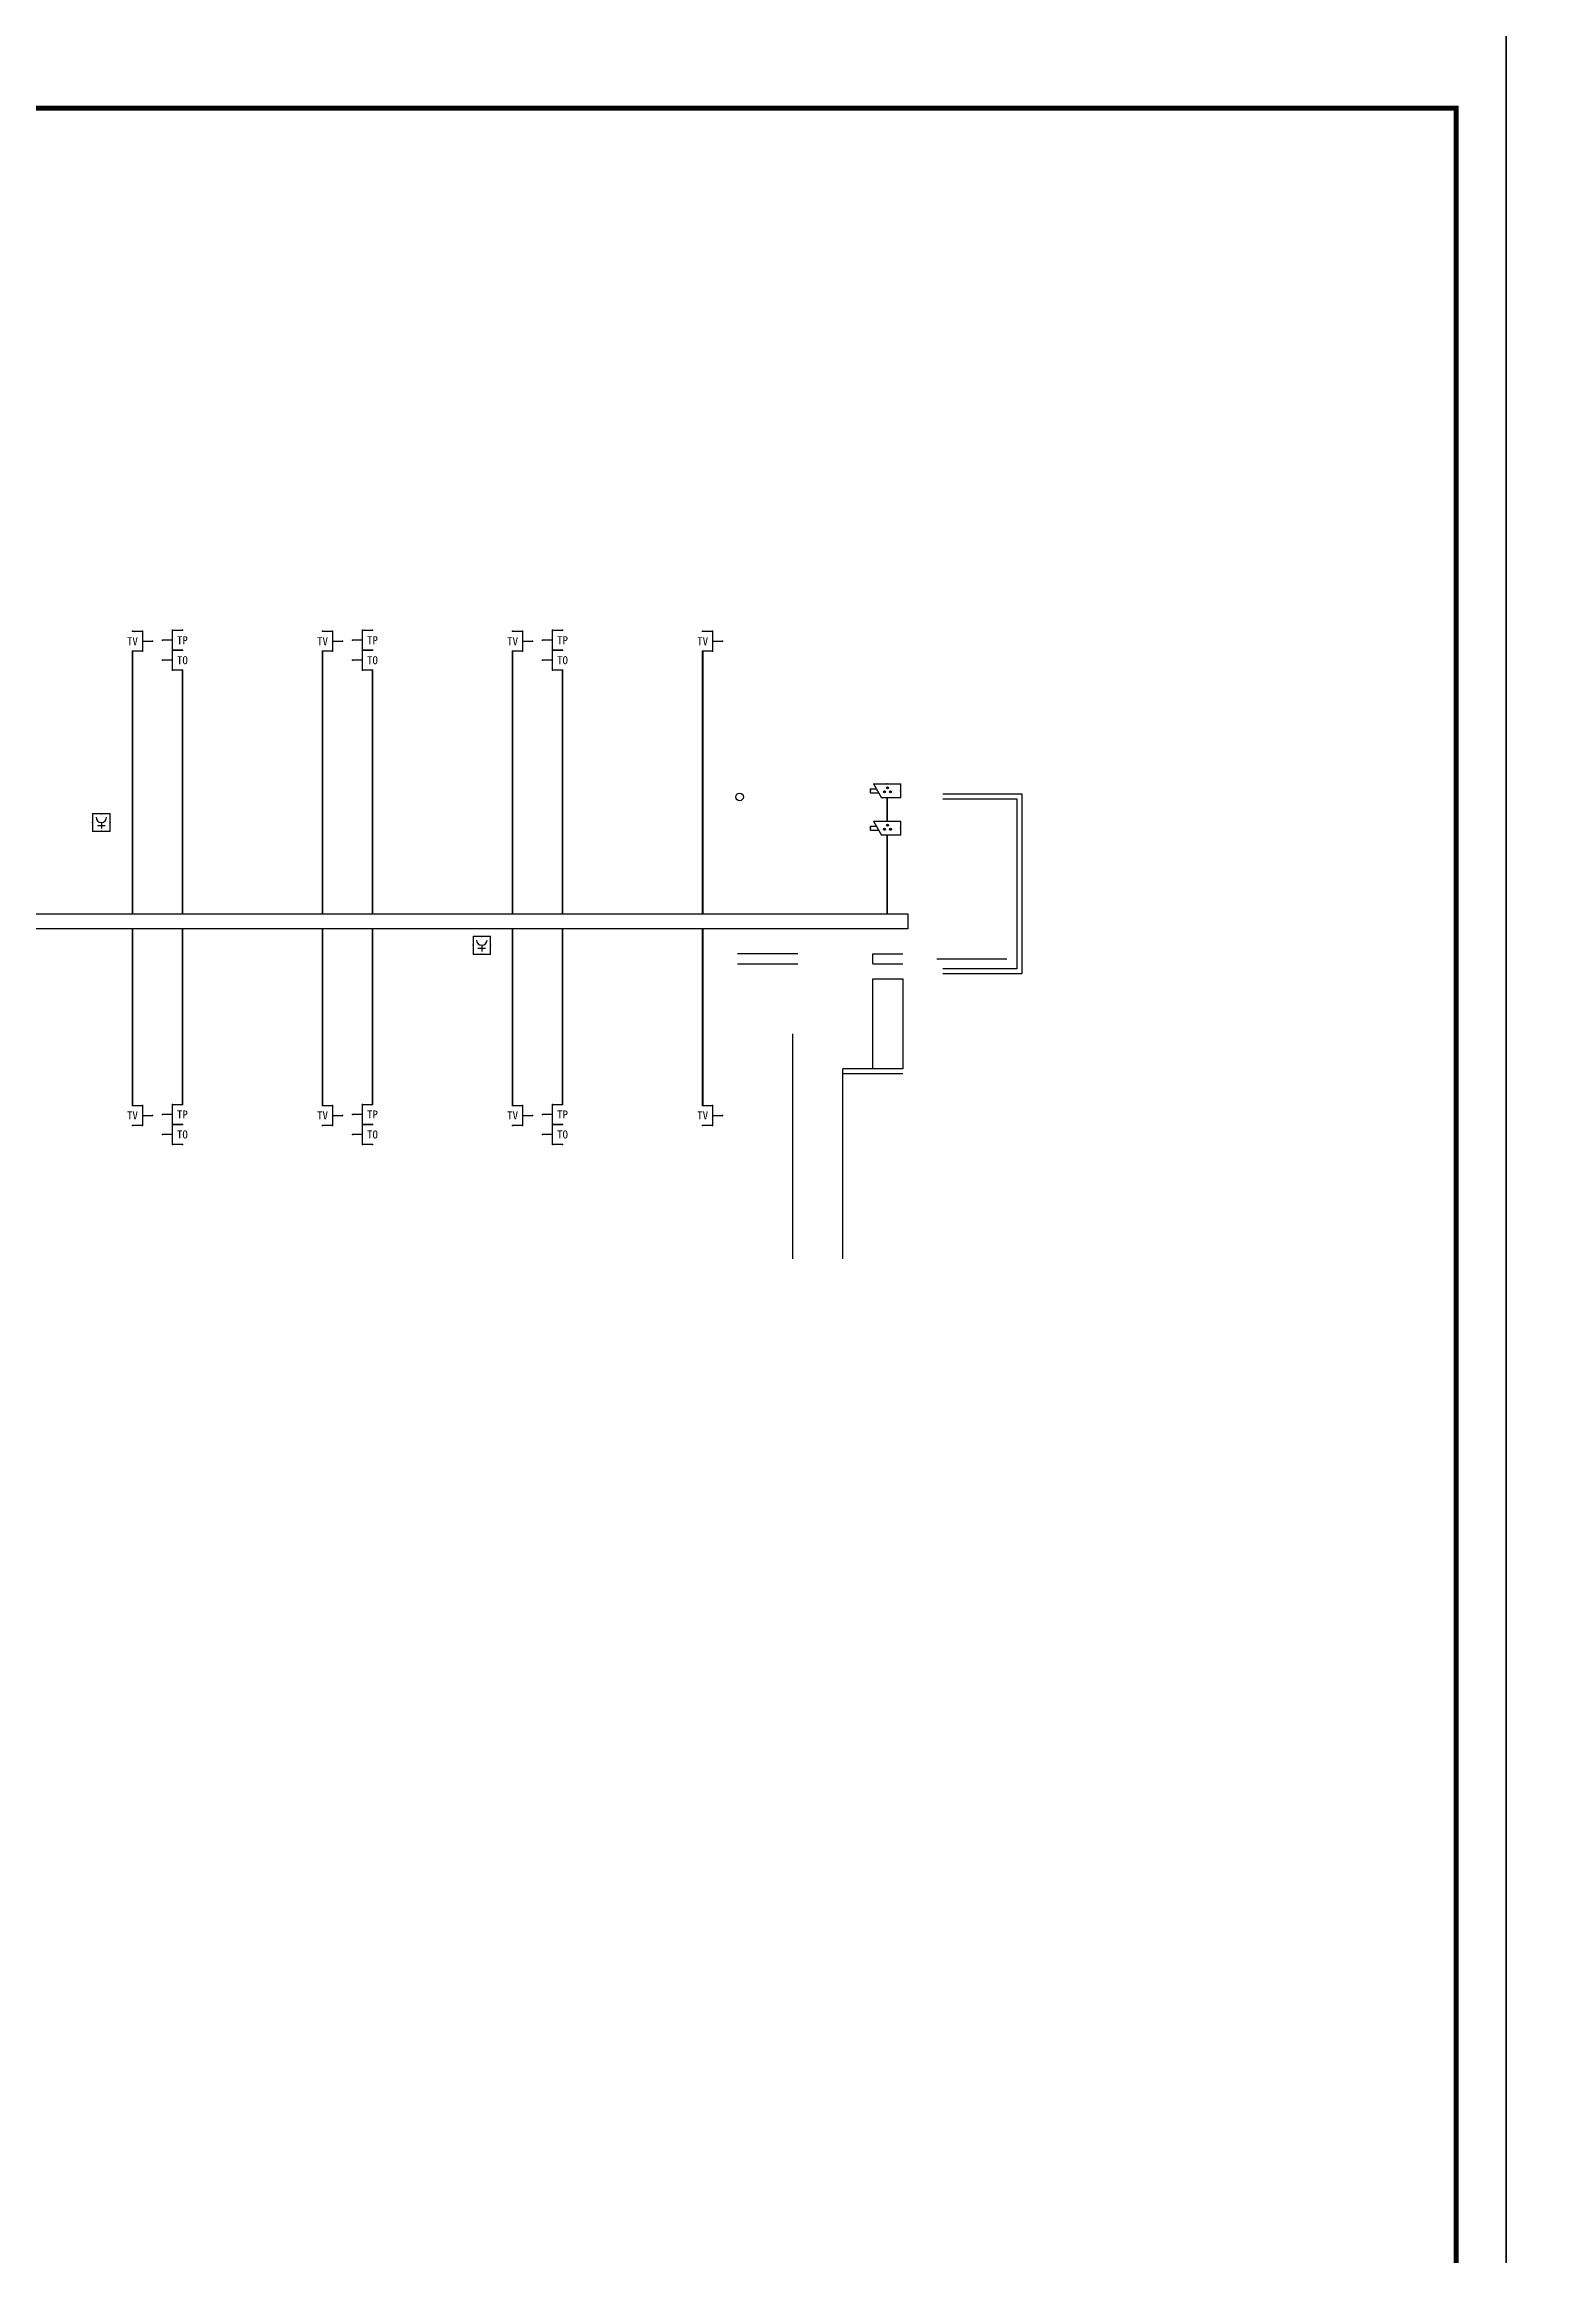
# Model space of a CAD drawing. Extents: x 552102 to 973302, y -80747 to 40012826.
# Drawn here: x 701074 to 730774, y 69804 to 113997 of the extents above; entities that cross this region are included whole.
import ezdxf
from ezdxf.enums import TextEntityAlignment as Align

# ---------------------------------------------------------------- set-up
doc = ezdxf.new("R2010")
doc.units = 0
doc.header["$LTSCALE"] = 1000
doc.header["$MEASUREMENT"] = 0
for name, color, linetype in [('CABLETRAY', 4, 'Continuous'), ('EQUIP-安防', 3, 'Continuous'), ('EQUIP-消防', 3, 'Continuous'), ('EQUIP-通讯', 3, 'Continuous'), ('GROUND', 2, 'Continuous'), ('LVTRY', 6, 'Continuous'), ('PUB_TITLE', 7, 'Continuous'), ('TP+TO', 3, 'TG_TP+TO'), ('WIRE-照明', 1, 'Continuous'), ('WIRE-电视', 4, 'TG_TV')]:
    doc.layers.add(name, color=color, linetype=linetype)
doc.styles.add('_TEL_DIM', font='simhei.ttf', dxfattribs={"width": 0.8, "height": 3.5})
doc.styles.get("Standard").update_dxf_attribs({"font": 'gbenor.shx', "bigfont": 'gbcbig.shx'})
doc.styles.add('TG_LINETYPE', font='SIMPLEX', dxfattribs={"width": 0.8, "height": 3, "bigfont": 'HZTXT'})
doc.linetypes.add('TG_TP+TO', pattern='A,1,-1.6,["TP+TO",TG_LINETYPE,S=0.1,R=0,X=-1.6,Y=-0.15],0', length=2.6)
doc.linetypes.add('TG_TV', pattern='A,2,-0.76,["TV",TG_LINETYPE,S=0.1,R=0,X=-0.6,Y=-0.15],0', length=2.8)

# ---------------------------------------------------------------- blocks, each defined once
blk = doc.blocks.new('$equip$00001802')
for p, q in [((-0.5, 0.5), (-0.5, 1)), ((0.5, 0.5), (-0.5, 0.5)), ((0, 0.5), (0, 0)), ((0.5, 1), (0.5, 0.5))]:
    blk.add_line(p, q)
for p in [(-0.5, 1), (-0.5, 0.5), (0, 0), (0.5, 1), (0.5, 0.5)]:
    blk.add_point(p)
at = {"color": 7, "style": '_TEL_DIM'}
blk.add_attdef('$TEXT$', text='', height=0.4, dxfattribs=at).set_placement((0, 1), align=Align.MIDDLE_CENTER)
at = {"color": 7, "style": '_TEL_DIM', "flags": 1}
blk.add_attdef('A', text='', height=0.00002, dxfattribs=at).set_placement((0, 0), align=Align.MIDDLE_CENTER)
blk = doc.blocks.new('$equip$00001847')
for p, q in [((-0.5, 0.5), (-0.5, 1)), ((0.5, 0.5), (-0.5, 0.5)), ((0, 0.5), (0, 0)), ((0.5, 1), (0.5, 0.5))]:
    blk.add_line(p, q)
for p in [(-0.5, 1), (-0.5, 0.5), (0, 0), (0.5, 1), (0.5, 0.5)]:
    blk.add_point(p)
at = {"color": 7, "style": '_TEL_DIM'}
blk.add_attdef('$TEXT$', text='', height=0.4, dxfattribs=at).set_placement((0, 1), align=Align.MIDDLE_CENTER)
at = {"color": 7, "style": '_TEL_DIM', "flags": 1}
blk.add_attdef('A', text='', height=0.00002, dxfattribs=at).set_placement((0, 0), align=Align.MIDDLE_CENTER)
blk = doc.blocks.new('$equip$00001867')
for p, q in [((-0.5, 0.5), (-0.5, 1)), ((0.5, 0.5), (-0.5, 0.5)), ((0, 0.5), (0, 0)), ((0.5, 1), (0.5, 0.5))]:
    blk.add_line(p, q)
for p in [(-0.5, 1), (-0.5, 0.5), (0, 0), (0.5, 1), (0.5, 0.5)]:
    blk.add_point(p)
at = {"color": 7, "style": '_TEL_DIM'}
blk.add_attdef('$TEXT$', text='', height=0.4, dxfattribs=at).set_placement((0, 1), align=Align.MIDDLE_CENTER)
at = {"color": 7, "style": '_TEL_DIM', "flags": 1}
blk.add_attdef('A', text='', height=0.00002, dxfattribs=at).set_placement((0, 0), align=Align.MIDDLE_CENTER)
blk = doc.blocks.new('$equip$00002965')
for p, q in [((-0.75, -0.1), (-0.75, 0.1)), ((-0.75, 0.1), (-0.46, 0.1)), ((-0.6, 0.35), (0.75, 0.35)), ((-0.6, 0.35), (-0.2, -0.35)), ((0.75, 0.35), (0.75, -0.35)), ((-0.75, -0.1), (-0.34, -0.1)), ((0.75, -0.35), (-0.2, -0.35))]:
    blk.add_line(p, q)
at = {"const_width": 0.04}
blk.add_lwpolyline([(-0.75, 0.1), (-0.75, -0.1), (-0.34, -0.1), (-0.2, -0.35), (0.75, -0.35), (0.75, 0.35), (-0.6, 0.35), (-0.46, 0.1), (-0.75, 0.1), (-0.75, -0.1)], dxfattribs=at)
for centre in [(0.1, 0.15), (-0.05, -0.05), (0.25, -0.05)]:
    blk.add_circle(centre, 0.05)
for p in [(-0.75, 0), (0.07, 0.35), (0.07, -0.35), (0.75, 0)]:
    blk.add_point(p)
for points in [[(0.06, 0.17), (0.14, 0.17), (0.05, 0.15), (0.15, 0.15)], [(0.06, 0.12), (0.14, 0.12), (0.05, 0.15), (0.15, 0.15)], [(0.07, 0.19), (0.12, 0.19), (0.06, 0.17), (0.14, 0.17)], [(0.07, 0.11), (0.12, 0.11), (0.06, 0.12), (0.14, 0.12)], [(0.1, 0.2), (0.1, 0.2), (0.07, 0.19), (0.12, 0.19)], [(0.1, 0.1), (0.1, 0.1), (0.07, 0.11), (0.12, 0.11)], [(-0.09, -0.03), (-0.01, -0.03), (-0.1, -0.05), (0, -0.05)], [(-0.09, -0.08), (-0.01, -0.08), (-0.1, -0.05), (0, -0.05)], [(-0.08, -0.01), (-0.03, -0.01), (-0.09, -0.03), (-0.01, -0.03)], [(-0.08, -0.09), (-0.03, -0.09), (-0.09, -0.08), (-0.01, -0.08)], [(-0.05, 0), (-0.05, 0), (-0.08, -0.01), (-0.03, -0.01)], [(-0.05, -0.1), (-0.05, -0.1), (-0.08, -0.09), (-0.03, -0.09)], [(0.21, -0.03), (0.29, -0.03), (0.2, -0.05), (0.3, -0.05)], [(0.21, -0.08), (0.29, -0.08), (0.2, -0.05), (0.3, -0.05)], [(0.22, -0.01), (0.27, -0.01), (0.21, -0.03), (0.29, -0.03)], [(0.22, -0.09), (0.27, -0.09), (0.21, -0.08), (0.29, -0.08)], [(0.25, 0), (0.25, 0), (0.22, -0.01), (0.27, -0.01)], [(0.25, -0.1), (0.25, -0.1), (0.22, -0.09), (0.27, -0.09)]]:
    blk.add_solid(points)
at = {"color": 7, "style": '_TEL_DIM', "flags": 1}
for tag in ['A', 'REMARK']:
    blk.add_attdef(tag, text='', height=0.00002, dxfattribs=at).set_placement((0, 0), align=Align.MIDDLE_CENTER)
blk = doc.blocks.new('$equip$00002656')
for p, q in [((-0.5, 1), (-0.5, 0)), ((0.5, 1), (-0.5, 1)), ((-0.5, 0), (0.5, 0)), ((-0.22, 0.33), (0.22, 0.33)), ((0, 0.5), (0, 0.15)), ((0.5, 0), (0.5, 1))]:
    blk.add_line(p, q)
at = {"const_width": 0.0571}
blk.add_lwpolyline([(-0.5, 1), (0.5, 1), (0.5, 0), (-0.5, 0), (-0.5, 1), (0.5, 1)], dxfattribs=at)
blk.add_arc((0, 0.8), 0.3, 180, 0)
for p in [(-0.5, 0.5), (0, 1), (0, 0), (0.5, 0.5)]:
    blk.add_point(p)
at = {"color": 7, "flags": 1}
for tag, height, p in [('A', 0.00002, (0, 0)), ('B', 0.4, (0.76, 0.29))]:
    blk.add_attdef(tag, text='', height=height, dxfattribs=at).set_placement(p, align=Align.MIDDLE_CENTER)

msp = doc.modelspace()

# ---------------------------------------------------------------- linework, layer by layer
for p, q in [((717637, 95812), (718237, 95812)), ((717637, 95612), (717637, 95812)), ((717637, 95612), (718237, 95612)), ((716037, 89712), (716037, 94212)), ((716037, 89712), (716037, 94212)), ((718237, 93512), (717037, 93512)), ((717037, 89712), (717037, 93512)), ((718237, 93412), (717037, 93412))]:
    msp.add_line(p, q)
at = {"color": 2}
for points in [[(719037, 99012), (720617, 99012), (720617, 95412), (719037, 95412)], [(719037, 98912), (720517, 98912), (720517, 95512), (719037, 95512)]]:
    msp.add_lwpolyline(points, dxfattribs=at)
for points in [[(716137, 95812), (714937, 95812)], [(716137, 95812), (714937, 95812)], [(714937, 95612), (716137, 95612)], [(714937, 95612), (716137, 95612)]]:
    msp.add_lwpolyline(points)
at = {"color": 5}
msp.add_circle((714976, 98948), 75, dxfattribs=at)
msp.add_circle((714976, 98948), 75, dxfattribs=at)
at = {"layer": 'CABLETRAY'}
for p, q in [((687327, 96612), (718337, 96612)), ((718337, 96612), (718337, 96312)), ((718337, 96312), (687327, 96312))]:
    msp.add_line(p, q, dxfattribs=at)
at = {"layer": 'GROUND'}
msp.add_line((718917, 95712), (720317, 95712), dxfattribs=at)
at = {"layer": 'LVTRY'}
msp.add_lwpolyline([(718237, 95312), (718237, 93512), (717637, 93512), (717637, 95312)], close=True, dxfattribs=at)
at = {"layer": 'PUB_TITLE', "color": 1}
msp.add_lwpolyline([(670902, 31122), (730302, 31122), (730302, 115222), (670902, 115222)], close=True, dxfattribs=at)
at = {"layer": 'PUB_TITLE', "color": 4}
msp.add_lwpolyline([(730302, 31122), (789702, 31122), (789702, 115222), (730302, 115222)], close=True, dxfattribs=at)
at = {"layer": 'PUB_TITLE', "color": 1, "const_width": 100}
msp.add_lwpolyline([(671902, 32122), (729302, 32122), (729302, 112722), (671902, 112722)], close=True, dxfattribs=at)
at = {"layer": 'TP+TO', "color": 3, "linetype": 'TG_TP+TO', "const_width": 35}
for points in [[(703836, 96612), (703836, 101482)], [(707636, 96612), (707636, 101482)], [(711436, 96612), (711436, 101482)], [(703836, 92801), (703836, 96312)], [(707636, 92801), (707636, 96312)], [(711436, 92801), (711436, 96312)]]:
    msp.add_lwpolyline(points, dxfattribs=at)
at = {"layer": 'WIRE-照明', "linetype": 'Continuous', "const_width": 35}
for points in [[(717924, 98462), (717924, 98932)], [(717924, 96612), (717924, 98182)]]:
    msp.add_lwpolyline(points, dxfattribs=at)
at = {"layer": 'WIRE-电视', "linetype": 'TG_TV', "const_width": 35}
for points in [[(702837, 96612), (702837, 101862)], [(706637, 96612), (706637, 101862)], [(710437, 96612), (710437, 101862)], [(714237, 96612), (714237, 101862)], [(702837, 92782), (702837, 96312)], [(706637, 92782), (706637, 96312)], [(710437, 92782), (710437, 96312)], [(714237, 92782), (714237, 96312)]]:
    msp.add_lwpolyline(points, dxfattribs=at)

# ---------------------------------------------------------------- block references
at = {"layer": 'EQUIP-安防', "xscale": 400, "yscale": 400, "zscale": 400}
for p in [(717894, 99072), (717894, 98322)]:
    msp.add_blockref('$equip$00002965', p, dxfattribs=at)
at = {"layer": 'EQUIP-消防', "xscale": 350, "yscale": 350, "zscale": 350}
for p in [(702216, 98263), (709822, 95808)]:
    msp.add_blockref('$equip$00002656', p, dxfattribs=at)
at = {"layer": 'EQUIP-通讯'}
ref = msp.add_blockref('$equip$00001802', (703237, 102062), dxfattribs=dict(at, xscale=400, yscale=400, zscale=400, rotation=89.99999995251822))
ref.add_attrib('$TEXT$', 'TV', dxfattribs={"layer": '0', "color": 7, "height": 160, "style": '_TEL_DIM'}).set_placement((702837, 102062), align=Align.MIDDLE_CENTER)
ref = msp.add_blockref('$equip$00001867', (703437, 102082), dxfattribs=dict(at, xscale=400, yscale=400, zscale=400, rotation=269.9999999525174))
ref.add_attrib('$TEXT$', 'TP', dxfattribs={"layer": '0', "color": 7, "height": 160, "style": '_TEL_DIM'}).set_placement((703836, 102082), align=Align.MIDDLE_CENTER)
ref = msp.add_blockref('$equip$00001802', (707037, 102062), dxfattribs=dict(at, xscale=400, yscale=400, zscale=400, rotation=89.99999995251822))
ref.add_attrib('$TEXT$', 'TV', dxfattribs={"layer": '0', "color": 7, "height": 160, "style": '_TEL_DIM'}).set_placement((706637, 102062), align=Align.MIDDLE_CENTER)
ref = msp.add_blockref('$equip$00001867', (707237, 102082), dxfattribs=dict(at, xscale=400, yscale=400, zscale=400, rotation=269.9999999525174))
ref.add_attrib('$TEXT$', 'TP', dxfattribs={"layer": '0', "color": 7, "height": 160, "style": '_TEL_DIM'}).set_placement((707636, 102082), align=Align.MIDDLE_CENTER)
ref = msp.add_blockref('$equip$00001802', (710837, 102062), dxfattribs=dict(at, xscale=400, yscale=400, zscale=400, rotation=89.99999995251822))
ref.add_attrib('$TEXT$', 'TV', dxfattribs={"layer": '0', "color": 7, "height": 160, "style": '_TEL_DIM'}).set_placement((710437, 102062), align=Align.MIDDLE_CENTER)
ref = msp.add_blockref('$equip$00001867', (711037, 102082), dxfattribs=dict(at, xscale=400, yscale=400, zscale=400, rotation=269.9999999525174))
ref.add_attrib('$TEXT$', 'TP', dxfattribs={"layer": '0', "color": 7, "height": 160, "style": '_TEL_DIM'}).set_placement((711436, 102082), align=Align.MIDDLE_CENTER)
ref = msp.add_blockref('$equip$00001802', (714637, 102062), dxfattribs=dict(at, xscale=400, yscale=400, zscale=400, rotation=89.99999995251822))
ref.add_attrib('$TEXT$', 'TV', dxfattribs={"layer": '0', "color": 7, "height": 160, "style": '_TEL_DIM'}).set_placement((714237, 102062), align=Align.MIDDLE_CENTER)
ref = msp.add_blockref('$equip$00001847', (703437, 101682), dxfattribs=dict(at, xscale=400, yscale=400, zscale=400, rotation=269.9999999525174))
ref.add_attrib('$TEXT$', 'TO', dxfattribs={"layer": '0', "color": 7, "height": 160, "style": '_TEL_DIM'}).set_placement((703836, 101682), align=Align.MIDDLE_CENTER)
ref = msp.add_blockref('$equip$00001847', (707237, 101682), dxfattribs=dict(at, xscale=400, yscale=400, zscale=400, rotation=269.9999999525174))
ref.add_attrib('$TEXT$', 'TO', dxfattribs={"layer": '0', "color": 7, "height": 160, "style": '_TEL_DIM'}).set_placement((707636, 101682), align=Align.MIDDLE_CENTER)
ref = msp.add_blockref('$equip$00001847', (711037, 101682), dxfattribs=dict(at, xscale=400, yscale=400, zscale=400, rotation=269.9999999525174))
ref.add_attrib('$TEXT$', 'TO', dxfattribs={"layer": '0', "color": 7, "height": 160, "style": '_TEL_DIM'}).set_placement((711436, 101682), align=Align.MIDDLE_CENTER)
ref = msp.add_blockref('$equip$00001802', (703237, 92582), dxfattribs=dict(at, xscale=400, yscale=400, zscale=400, rotation=89.99999995251822))
ref.add_attrib('$TEXT$', 'TV', dxfattribs={"layer": '0', "color": 7, "height": 160, "style": '_TEL_DIM'}).set_placement((702837, 92582), align=Align.MIDDLE_CENTER)
ref = msp.add_blockref('$equip$00001867', (703437, 92601), dxfattribs=dict(at, xscale=400, yscale=400, zscale=400, rotation=269.9999999525174))
ref.add_attrib('$TEXT$', 'TP', dxfattribs={"layer": '0', "color": 7, "height": 160, "style": '_TEL_DIM'}).set_placement((703836, 92601), align=Align.MIDDLE_CENTER)
ref = msp.add_blockref('$equip$00001847', (703437, 92201), dxfattribs=dict(at, xscale=400, yscale=400, zscale=400, rotation=269.9999999525174))
ref.add_attrib('$TEXT$', 'TO', dxfattribs={"layer": '0', "color": 7, "height": 160, "style": '_TEL_DIM'}).set_placement((703836, 92201), align=Align.MIDDLE_CENTER)
ref = msp.add_blockref('$equip$00001802', (707037, 92582), dxfattribs=dict(at, xscale=400, yscale=400, zscale=400, rotation=89.99999995251822))
ref.add_attrib('$TEXT$', 'TV', dxfattribs={"layer": '0', "color": 7, "height": 160, "style": '_TEL_DIM'}).set_placement((706637, 92582), align=Align.MIDDLE_CENTER)
ref = msp.add_blockref('$equip$00001867', (707237, 92601), dxfattribs=dict(at, xscale=400, yscale=400, zscale=400, rotation=269.9999999525174))
ref.add_attrib('$TEXT$', 'TP', dxfattribs={"layer": '0', "color": 7, "height": 160, "style": '_TEL_DIM'}).set_placement((707636, 92601), align=Align.MIDDLE_CENTER)
ref = msp.add_blockref('$equip$00001847', (707237, 92201), dxfattribs=dict(at, xscale=400, yscale=400, zscale=400, rotation=269.9999999525174))
ref.add_attrib('$TEXT$', 'TO', dxfattribs={"layer": '0', "color": 7, "height": 160, "style": '_TEL_DIM'}).set_placement((707636, 92201), align=Align.MIDDLE_CENTER)
ref = msp.add_blockref('$equip$00001802', (710837, 92582), dxfattribs=dict(at, xscale=400, yscale=400, zscale=400, rotation=89.99999995251822))
ref.add_attrib('$TEXT$', 'TV', dxfattribs={"layer": '0', "color": 7, "height": 160, "style": '_TEL_DIM'}).set_placement((710437, 92582), align=Align.MIDDLE_CENTER)
ref = msp.add_blockref('$equip$00001867', (711037, 92601), dxfattribs=dict(at, xscale=400, yscale=400, zscale=400, rotation=269.9999999525174))
ref.add_attrib('$TEXT$', 'TP', dxfattribs={"layer": '0', "color": 7, "height": 160, "style": '_TEL_DIM'}).set_placement((711436, 92601), align=Align.MIDDLE_CENTER)
ref = msp.add_blockref('$equip$00001847', (711037, 92201), dxfattribs=dict(at, xscale=400, yscale=400, zscale=400, rotation=269.9999999525174))
ref.add_attrib('$TEXT$', 'TO', dxfattribs={"layer": '0', "color": 7, "height": 160, "style": '_TEL_DIM'}).set_placement((711436, 92201), align=Align.MIDDLE_CENTER)
ref = msp.add_blockref('$equip$00001802', (714637, 92582), dxfattribs=dict(at, xscale=400, yscale=400, zscale=400, rotation=89.99999995251822))
ref.add_attrib('$TEXT$', 'TV', dxfattribs={"layer": '0', "color": 7, "height": 160, "style": '_TEL_DIM'}).set_placement((714237, 92582), align=Align.MIDDLE_CENTER)

doc.saveas('drawing.dxf')
